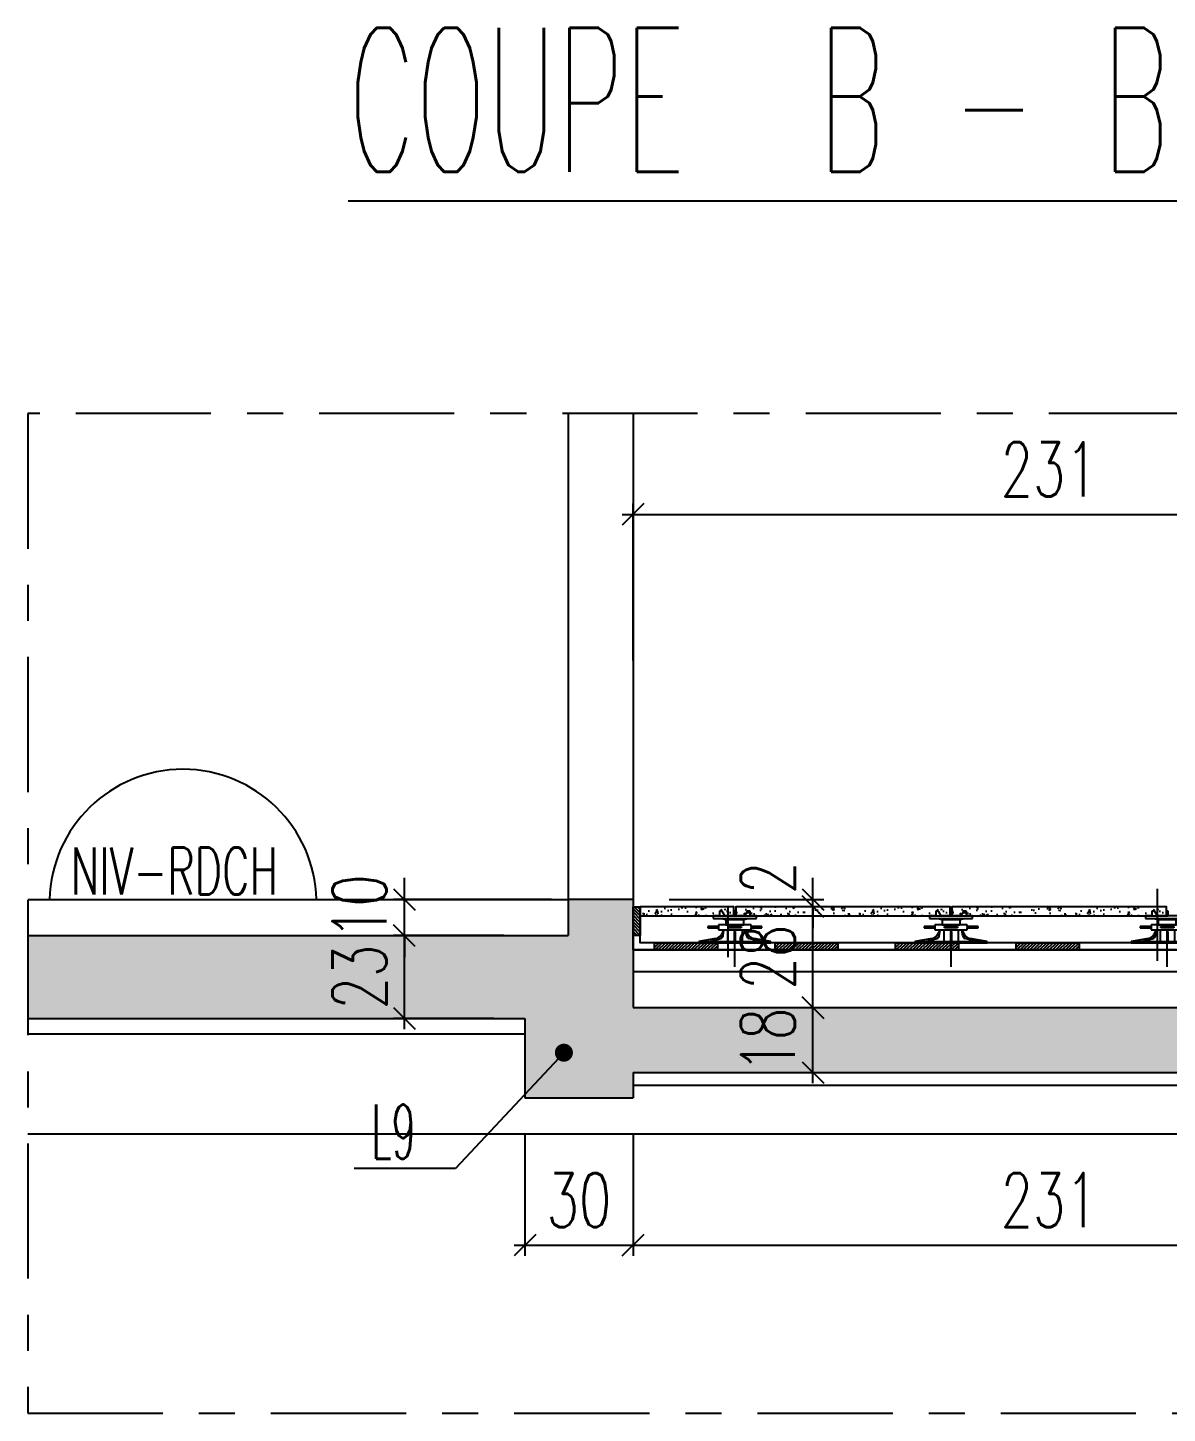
# Model space of a CAD drawing. Extents: x 308 to 787, y -199 to -146.
# Drawn here: x 382.868 to 386.03, y -188.7 to -184.856 of the extents above; entities that cross this region are included whole.
import ezdxf

# ---------------------------------------------------------------- set-up
doc = ezdxf.new("R2010")
doc.units = 0
doc.header["$LTSCALE"] = 0.5
doc.header["$MEASUREMENT"] = 0
doc.linetypes.add('ACAD_ISO10W100', pattern=[18, 12, -3, 0, -3])
doc.linetypes.add('AXES2', pattern=[1.125, 0.75, -0.125, 0.125, -0.125])
doc.layers.get('0').update_dxf_attribs({"linetype": 'CONTINUOUS'})
doc.layers.get('DEFPOINTS').update_dxf_attribs({"linetype": 'CONTINUOUS'})
for name, color, linetype in [('1-AJSA-Equipement', 233, 'CONTINUOUS'), ('1_AJSA_Equipement', 233, 'CONTINUOUS'), ('AXES', 6, 'AXES2'), ('COTATION', 7, 'CONTINUOUS'), ('HABILLAGE', 7, 'CONTINUOUS'), ('MURS', 3, 'CONTINUOUS'), ('POCHAGE', 254, 'CONTINUOUS'), ('REPERE-POUT', 4, 'CONTINUOUS'), ('REPERE-SEM', 4, 'CONTINUOUS')]:
    doc.layers.add(name, color=color, linetype=linetype)
doc.styles.add('ROMANS8', font='romans.shx', dxfattribs={"width": 0.7})
doc.styles.get("Standard").update_dxf_attribs({"font": 'txt.shx'})
doc.linetypes.add('ISOLATION', pattern='A,0.0001,-0.1,[134,ltypeshp.shx,S=0.1,R=0,X=-0.1,Y=0],-0.2,[134,ltypeshp.shx,S=0.1,R=180,X=0.1,Y=0],-0.1', length=0.4001)
doc.dimstyles.new('COT50 cm', dxfattribs={"dimtxt": 0.15, "dimasz": 0.06, "dimexe": 0.03, "dimexo": 0.1, "dimgap": 0.05, "dimtad": 1, "dimdec": 0, "dimlfac": 100, "dimzin": 0, "dimdsep": 46, "dimtxsty": 'ROMANS8', "dimblk1": 'OBLIQUE', "dimblk2": 'OBLIQUE', "dimsah": 1, "dimcen": 0.03, "dimdle": 0.03, "dimclrt": 1, "dimadec": 0, "dimazin": 0, "dimtfac": 1, "dimtdec": 0, "dimtmove": 0, "dimatfit": 3, "dimfxl": 0, "dimtolj": 1, "dimtzin": 0, "dimlwd": -1, "dimlwe": -1, "dimarcsym": 0})

# ---------------------------------------------------------------- blocks, each defined once
blk = doc.blocks.new('Plot B')
for p, q in [((-0.035, -0.0375), (-0.0426, -0.0375)), ((-0.0426, -0.0375), (-0.0426, -0.05)), ((-0.0272, -0.05), (-0.035, -0.0375)), ((0.0025, -0.0375), (-0.0025, -0.0375)), ((-0.0025, -0.0375), (-0.0025, -0.05)), ((0.0025, -0.05), (0.0025, -0.0375)), ((0.035, -0.0375), (0.0272, -0.05)), ((0.0426, -0.0375), (0.035, -0.0375)), ((0.0426, -0.05), (0.0426, -0.0375)), ((-0.0426, -0.05), (-0.06, -0.05)), ((-0.06, -0.05), (-0.06, -0.0575)), ((-0.06, -0.0575), (-0.0379, -0.0575)), ((0.045, -0.075), (-0.045, -0.075)), ((-0.045, -0.075), (-0.045, -0.0804)), ((-0.0426, -0.05), (-0.0272, -0.05)), ((-0.0379, -0.0575), (-0.025, -0.0607)), ((-0.0379, -0.0575), (0.0379, -0.0575)), ((-0.0025, -0.05), (-0.0272, -0.05)), ((-0.025, -0.0607), (-0.025, -0.075)), ((-0.025, -0.0607), (0.025, -0.0607)), ((-0.025, -0.075), (0.025, -0.075)), ((-0.0025, -0.05), (0.0025, -0.05)), ((0.0272, -0.05), (0.0025, -0.05)), ((0.025, -0.0607), (0.0379, -0.0575)), ((0.025, -0.075), (0.025, -0.0607)), ((0.0272, -0.05), (0.0426, -0.05)), ((0.0379, -0.0575), (0.06, -0.0575)), ((0.06, -0.05), (0.0426, -0.05)), ((0.045, -0.0804), (0.045, -0.075)), ((0.06, -0.0575), (0.06, -0.05)), ((-0.0524, -0.1136), (-0.1, -0.122)), ((-0.045, -0.0804), (-0.075, -0.0804)), ((-0.075, -0.0804), (-0.075, -0.0839)), ((-0.075, -0.0839), (-0.045, -0.0839)), ((-0.0703, -0.122), (-0.0398, -0.1127)), ((-0.0668, -0.122), (-0.0395, -0.1136)), ((-0.045, -0.0804), (-0.045, -0.0839)), ((-0.045, -0.0839), (-0.045, -0.0889)), ((-0.045, -0.0889), (-0.0314, -0.0889)), ((-0.0314, -0.0898), (-0.0381, -0.103)), ((-0.0335, -0.1053), (-0.0314, -0.0898)), ((-0.0325, -0.1054), (-0.0304, -0.0898)), ((-0.0314, -0.0889), (-0.0314, -0.0898)), ((-0.0314, -0.0889), (0.0314, -0.0889)), ((-0.0304, -0.0898), (-0.0304, -0.0889)), ((-0.0201, -0.0889), (-0.0201, -0.122)), ((-0.018, -0.0804), (0.018, -0.0804)), ((-0.018, -0.0839), (-0.018, -0.0804)), ((0.018, -0.0839), (-0.018, -0.0839)), ((-0.0015, -0.0939), (-0.0015, -0.122)), ((-0.0015, -0.0939), (0.0015, -0.0939)), ((0.0015, -0.0939), (0.0015, -0.122)), ((0.018, -0.0804), (0.018, -0.0839)), ((0.0201, -0.0889), (0.0201, -0.122)), ((0.0304, -0.0898), (0.0304, -0.0889)), ((0.0325, -0.1054), (0.0304, -0.0898)), ((0.0314, -0.0898), (0.0314, -0.0889)), ((0.0314, -0.0889), (0.045, -0.0889)), ((0.0381, -0.103), (0.0314, -0.0898)), ((0.0335, -0.1053), (0.0314, -0.0898)), ((0.0668, -0.122), (0.0395, -0.1136)), ((0.0703, -0.122), (0.0398, -0.1127)), ((0.075, -0.0804), (0.045, -0.0804)), ((0.045, -0.0804), (0.045, -0.0839)), ((0.045, -0.0889), (0.045, -0.0839)), ((0.045, -0.0839), (0.075, -0.0839)), ((0.1, -0.122), (0.0524, -0.1136)), ((0.075, -0.0839), (0.075, -0.0804)), ((-0.1, -0.122), (-0.1, -0.125)), ((-0.1, -0.122), (0.1, -0.122)), ((-0.1, -0.125), (0.1, -0.125)), ((0.1, -0.125), (0.1, -0.122))]:
    blk.add_line(p, q)
at = {"color": 251, "linetype": 'ACAD_ISO10W100', "ltscale": 0.005}
blk.add_line((0, -0.1919), (0, -0.0074), dxfattribs=at)
for centre, radius, start, end in [((-0.0559, -0.0939), 0.02, 280, 333), ((-0.0424, -0.1041), 0.009, 287, 352.2319), ((-0.0424, -0.1041), 0.01, 287, 352.2319), ((0.0424, -0.1041), 0.01, 187.7681, 253), ((0.0424, -0.1041), 0.009, 187.7681, 253), ((0.0559, -0.0939), 0.02, 207, 260)]:
    blk.add_arc(centre, radius, start, end)
blk = doc.blocks.new('_Oblique')
at = {"layer": 'COTATION', "color": 0, "lineweight": -2}
blk.add_line((-0.5, -0.5), (0.5, 0.5), dxfattribs=at)
blk = doc.blocks.new('*D1480')
at = {"layer": 'COTATION', "color": 0, "transparency": 16777216}
for p, q in [((384.2472, -187.9244), (384.2472, -188.2635)), ((384.5472, -187.9244), (384.5472, -188.2635)), ((384.2172, -188.2335), (384.5772, -188.2335))]:
    blk.add_line(p, q, dxfattribs=at)
at = {"layer": 'DEFPOINTS', "color": 0, "transparency": 16777216}
for p in [(384.2472, -187.8244), (384.5472, -187.8244), (384.5472, -188.2335)]:
    blk.add_point(p, dxfattribs=at)
at = {"layer": 'COTATION', "color": 0, "transparency": 16777216, "xscale": 0.06, "yscale": 0.06, "zscale": 0.06, "rotation": 180}
blk.add_blockref('_Oblique', (384.2472, -188.2335), dxfattribs=at)
at = {"layer": 'COTATION', "color": 0, "transparency": 16777216, "xscale": 0.06, "yscale": 0.06, "zscale": 0.06}
blk.add_blockref('_Oblique', (384.5472, -188.2335), dxfattribs=at)
at = {"layer": 'COTATION', "color": 1, "transparency": 16777216, "insert": (384.3972, -188.1085), "char_height": 0.15, "attachment_point": 5, "style": 'ROMANS8'}
blk.add_mtext('\\A1;30', dxfattribs=at)
blk = doc.blocks.new('*D1481')
at = {"layer": 'COTATION', "color": 0, "transparency": 16777216}
for p, q in [((384.5472, -187.9244), (384.5472, -188.2635)), ((386.8571, -188.1585), (386.8571, -188.2635)), ((384.5172, -188.2335), (386.8871, -188.2335))]:
    blk.add_line(p, q, dxfattribs=at)
at = {"layer": 'DEFPOINTS', "color": 0, "transparency": 16777216}
for p in [(384.5472, -187.8244), (386.8571, -188.0585), (386.8571, -188.2335)]:
    blk.add_point(p, dxfattribs=at)
at = {"layer": 'COTATION', "color": 0, "transparency": 16777216, "xscale": 0.06, "yscale": 0.06, "zscale": 0.06, "rotation": 180}
blk.add_blockref('_Oblique', (384.5472, -188.2335), dxfattribs=at)
at = {"layer": 'COTATION', "color": 0, "transparency": 16777216, "xscale": 0.06, "yscale": 0.06, "zscale": 0.06}
blk.add_blockref('_Oblique', (386.8571, -188.2335), dxfattribs=at)
at = {"layer": 'COTATION', "color": 1, "transparency": 16777216, "insert": (385.7021, -188.1085), "char_height": 0.15, "attachment_point": 5, "style": 'ROMANS8'}
blk.add_mtext('\\A1;231', dxfattribs=at)
blk = doc.blocks.new('*D1483')
at = {"layer": 'COTATION', "color": 0, "transparency": 16777216}
for p, q in [((384.5172, -186.206), (386.8871, -186.206)), ((384.5472, -186.611), (384.5472, -186.176)), ((386.8571, -187.1944), (386.8571, -186.176))]:
    blk.add_line(p, q, dxfattribs=at)
at = {"layer": 'DEFPOINTS', "color": 0, "transparency": 16777216}
for p in [(386.8571, -186.206), (384.5472, -186.711), (386.8571, -187.2944)]:
    blk.add_point(p, dxfattribs=at)
at = {"layer": 'COTATION', "color": 0, "transparency": 16777216, "xscale": 0.06, "yscale": 0.06, "zscale": 0.06, "rotation": 180}
blk.add_blockref('_Oblique', (384.5472, -186.206), dxfattribs=at)
at = {"layer": 'COTATION', "color": 0, "transparency": 16777216, "xscale": 0.06, "yscale": 0.06, "zscale": 0.06}
blk.add_blockref('_Oblique', (386.8571, -186.206), dxfattribs=at)
at = {"layer": 'COTATION', "color": 1, "transparency": 16777216, "insert": (385.7021, -186.081), "char_height": 0.15, "attachment_point": 5, "style": 'ROMANS8'}
blk.add_mtext('\\A1;231', dxfattribs=at)
blk = doc.blocks.new('*D1485')
at = {"layer": 'COTATION', "color": 0, "transparency": 16777216}
for p, q in [((383.9131, -187.6344), (383.9131, -187.3444)), ((384.1885, -187.3744), (383.8831, -187.3744)), ((384.1615, -187.6044), (383.8831, -187.6044))]:
    blk.add_line(p, q, dxfattribs=at)
at = {"layer": 'DEFPOINTS', "color": 0, "transparency": 16777216}
for p in [(383.9131, -187.3744), (384.2885, -187.3744), (384.2615, -187.6044)]:
    blk.add_point(p, dxfattribs=at)
at = {"layer": 'COTATION', "color": 0, "transparency": 16777216, "xscale": 0.06, "yscale": 0.06, "zscale": 0.06}
for p, rotation in [((383.9131, -187.3744), 90), ((383.9131, -187.6044), 270)]:
    blk.add_blockref('_Oblique', p, dxfattribs=dict(at, rotation=rotation))
at = {"layer": 'COTATION', "color": 1, "transparency": 16777216, "insert": (383.7881, -187.4894), "char_height": 0.15, "attachment_point": 5, "rotation": 90, "style": 'ROMANS8'}
blk.add_mtext('\\A1;23', dxfattribs=at)
blk = doc.blocks.new('*D1486')
at = {"layer": 'COTATION', "color": 0, "transparency": 16777216}
for p, q in [((383.9131, -187.2744), (383.9131, -187.2144)), ((384.3214, -187.2744), (383.8831, -187.2744)), ((383.9131, -187.3744), (383.9131, -187.2744)), ((384.1885, -187.3744), (383.8831, -187.3744)), ((383.9131, -187.3744), (383.9131, -187.4344))]:
    blk.add_line(p, q, dxfattribs=at)
at = {"layer": 'DEFPOINTS', "color": 0, "transparency": 16777216}
for p in [(383.9131, -187.2744), (384.4214, -187.2744), (384.2885, -187.3744)]:
    blk.add_point(p, dxfattribs=at)
at = {"layer": 'COTATION', "color": 0, "transparency": 16777216, "xscale": 0.06, "yscale": 0.06, "zscale": 0.06}
for p, rotation in [((383.9131, -187.2744), 270), ((383.9131, -187.3744), 90)]:
    blk.add_blockref('_Oblique', p, dxfattribs=dict(at, rotation=rotation))
at = {"layer": 'COTATION', "color": 1, "transparency": 16777216, "insert": (383.7881, -187.2944), "char_height": 0.15, "attachment_point": 5, "rotation": 90, "style": 'ROMANS8'}
blk.add_mtext('\\A1;10', dxfattribs=at)
blk = doc.blocks.new('*D1489')
at = {"layer": 'COTATION', "color": 0, "transparency": 16777216}
for p, q in [((385.0465, -187.7844), (385.0465, -187.5444)), ((385.0465, -187.5744), (385.0765, -187.5744)), ((385.0465, -187.7544), (385.0765, -187.7544))]:
    blk.add_line(p, q, dxfattribs=at)
at = {"layer": 'DEFPOINTS', "color": 0, "transparency": 16777216}
for p in [(384.9601, -187.5744), (385.0465, -187.5744), (384.9601, -187.7544)]:
    blk.add_point(p, dxfattribs=at)
at = {"layer": 'COTATION', "color": 0, "transparency": 16777216, "xscale": 0.06, "yscale": 0.06, "zscale": 0.06}
for p, rotation in [((385.0465, -187.5744), 90), ((385.0465, -187.7544), 270)]:
    blk.add_blockref('_Oblique', p, dxfattribs=dict(at, rotation=rotation))
at = {"layer": 'COTATION', "color": 1, "transparency": 16777216, "insert": (384.9215, -187.6644), "char_height": 0.15, "attachment_point": 5, "rotation": 90, "style": 'ROMANS8'}
blk.add_mtext('\\A1;18', dxfattribs=at)
blk = doc.blocks.new('*D1490')
at = {"layer": 'COTATION', "color": 0, "transparency": 16777216}
for p, q in [((385.0465, -187.6044), (385.0465, -187.2644)), ((385.0465, -187.2944), (385.0165, -187.2944)), ((385.0465, -187.5744), (385.0765, -187.5744))]:
    blk.add_line(p, q, dxfattribs=at)
at = {"layer": 'DEFPOINTS', "color": 0, "transparency": 16777216}
for p in [(385.0465, -187.2944), (385.088, -187.2944), (384.9601, -187.5744)]:
    blk.add_point(p, dxfattribs=at)
at = {"layer": 'COTATION', "color": 0, "transparency": 16777216, "xscale": 0.06, "yscale": 0.06, "zscale": 0.06}
for p, rotation in [((385.0465, -187.2944), 90), ((385.0465, -187.5744), 270)]:
    blk.add_blockref('_Oblique', p, dxfattribs=dict(at, rotation=rotation))
at = {"layer": 'COTATION', "color": 1, "transparency": 16777216, "insert": (384.9215, -187.4344), "char_height": 0.15, "attachment_point": 5, "rotation": 90, "style": 'ROMANS8'}
blk.add_mtext('\\A1;28', dxfattribs=at)
blk = doc.blocks.new('*D1491')
at = {"layer": 'COTATION', "color": 0, "transparency": 16777216}
for p, q in [((385.0465, -187.2744), (385.0465, -187.2144)), ((384.6472, -187.2744), (385.0765, -187.2744)), ((385.0465, -187.2944), (385.0465, -187.2744)), ((385.0465, -187.2944), (385.0165, -187.2944)), ((385.0465, -187.2944), (385.0465, -187.3544))]:
    blk.add_line(p, q, dxfattribs=at)
at = {"layer": 'DEFPOINTS', "color": 0, "transparency": 16777216}
for p in [(384.5472, -187.2744), (385.0465, -187.2744), (385.088, -187.2944)]:
    blk.add_point(p, dxfattribs=at)
at = {"layer": 'COTATION', "color": 0, "transparency": 16777216, "xscale": 0.06, "yscale": 0.06, "zscale": 0.06}
for p, rotation in [((385.0465, -187.2744), 270), ((385.0465, -187.2944), 90)]:
    blk.add_blockref('_Oblique', p, dxfattribs=dict(at, rotation=rotation))
at = {"layer": 'COTATION', "color": 1, "transparency": 16777216, "insert": (384.9215, -187.2144), "char_height": 0.15, "attachment_point": 5, "rotation": 90, "style": 'ROMANS8'}
blk.add_mtext('\\A1;2', dxfattribs=at)

msp = doc.modelspace()

# ---------------------------------------------------------------- hatches: boundary and pattern name
h = msp.add_hatch()
h.set_pattern_fill('AR-CONC', color=251, scale=0.0003, style=0)
h.set_pattern_definition([(50, (-590.767813, -5181.130026), (0.0546554007, -0.00478172566), [0.005715, -0.062865]), (355, (-590.767813, -5181.130026), (-0.0105730264, 0.0573170536), [0.004572, -0.05029217525]), (100.4514447, (-590.76326, -5181.130425), (0.0440823741, 0.0525353256), [0.00485700264, -0.0534270734]), (46.1842, (-590.767813, -5181.114786), (0.0813237123, -0.0126126984), [0.0085725, -0.0942975]), (96.6355576, (-590.76104, -5181.11584), (0.0712212402, 0.0742278374), [0.007285507, -0.0801406824]), (351.1841512, (-590.76781, -5181.11479), (0.0712212402, 0.0742278374), [0.0068579901, -0.0754379196]), (21, (-590.760193, -5181.118596), (0.0454843174, -0.03067955946), [0.005715, -0.062865]), (326, (-590.760193, -5181.118596), (0.0185406085, 0.05525638984), [0.004572, -0.050292]), (71.451445, (-590.756403, -5181.121153), (0.0640249258, 0.02457683067), [0.00485700264, -0.0534269813]), (37.5, (-590.767813, -5181.130026), (0.000926580975, 0.02536651166), [0, -0.0496824, 0, -0.051054, 0, -0.0504825]), (7.5, (-590.767813, -5181.130026), (0.02004589875, 0.03005417245), [0, -0.0291084, 0, -0.0485394, 0, -0.0192405]), (327.5, (-590.784806, -5181.130026), (0.04067717855, -0.0017186232), [0, -0.01905, 0, -0.059436, 0, -0.078867]), (317.5, (-590.792426, -5181.130026), (0.04443875442, 0.0076279473), [0, -0.024765, 0, -0.0394716, 0, -0.056007])])
h.paths.add_polyline_path([(384.5672, -187.3194), (384.8271, -187.3194), (384.8271, -187.2944), (384.5672, -187.2944)])
h = msp.add_hatch()
h.set_pattern_fill('AR-CONC', color=251, scale=0.0003, style=0)
h.set_pattern_definition([(50, (-590.167813, -5181.130026), (0.0546554007, -0.00478172566), [0.005715, -0.062865]), (355, (-590.167813, -5181.130026), (-0.0105730264, 0.0573170536), [0.004572, -0.05029217525]), (100.4514447, (-590.16326, -5181.130425), (0.0440823741, 0.0525353256), [0.00485700264, -0.0534270734]), (46.1842, (-590.167813, -5181.114786), (0.0813237123, -0.0126126984), [0.0085725, -0.0942975]), (96.6355576, (-590.16104, -5181.11584), (0.0712212402, 0.0742278374), [0.007285507, -0.0801406824]), (351.1841512, (-590.16781, -5181.11479), (0.0712212402, 0.0742278374), [0.0068579901, -0.0754379196]), (21, (-590.160193, -5181.118596), (0.0454843174, -0.03067955946), [0.005715, -0.062865]), (326, (-590.160193, -5181.118596), (0.0185406085, 0.05525638984), [0.004572, -0.050292]), (71.451445, (-590.156403, -5181.121153), (0.0640249258, 0.02457683067), [0.00485700264, -0.0534269813]), (37.5, (-590.167813, -5181.130026), (0.000926580975, 0.02536651166), [0, -0.0496824, 0, -0.051054, 0, -0.0504825]), (7.5, (-590.167813, -5181.130026), (0.02004589875, 0.03005417245), [0, -0.0291084, 0, -0.0485394, 0, -0.0192405]), (327.5, (-590.184806, -5181.130026), (0.04067717855, -0.0017186232), [0, -0.01905, 0, -0.059436, 0, -0.078867]), (317.5, (-590.192426, -5181.130026), (0.04443875442, 0.0076279473), [0, -0.024765, 0, -0.0394716, 0, -0.056007])])
h.paths.add_polyline_path([(384.8321, -187.3194), (385.4271, -187.3194), (385.4271, -187.2944), (384.8321, -187.2944)])
h = msp.add_hatch()
h.set_pattern_fill('AR-CONC', color=251, scale=0.0003, style=0)
h.set_pattern_definition([(50, (-589.567813, -5181.130026), (0.0546554007, -0.00478172566), [0.005715, -0.062865]), (355, (-589.567813, -5181.130026), (-0.0105730264, 0.0573170536), [0.004572, -0.05029217525]), (100.4514447, (-589.56326, -5181.130425), (0.0440823741, 0.0525353256), [0.00485700264, -0.0534270734]), (46.1842, (-589.567813, -5181.114786), (0.0813237123, -0.0126126984), [0.0085725, -0.0942975]), (96.6355576, (-589.56104, -5181.11584), (0.0712212402, 0.0742278374), [0.007285507, -0.0801406824]), (351.1841512, (-589.56781, -5181.11479), (0.0712212402, 0.0742278374), [0.0068579901, -0.0754379196]), (21, (-589.560193, -5181.118596), (0.0454843174, -0.03067955946), [0.005715, -0.062865]), (326, (-589.560193, -5181.118596), (0.0185406085, 0.05525638984), [0.004572, -0.050292]), (71.451445, (-589.556403, -5181.121153), (0.0640249258, 0.02457683067), [0.00485700264, -0.0534269813]), (37.5, (-589.567813, -5181.130026), (0.000926580975, 0.02536651166), [0, -0.0496824, 0, -0.051054, 0, -0.0504825]), (7.5, (-589.567813, -5181.130026), (0.02004589875, 0.03005417245), [0, -0.0291084, 0, -0.0485394, 0, -0.0192405]), (327.5, (-589.584806, -5181.130026), (0.04067717855, -0.0017186232), [0, -0.01905, 0, -0.059436, 0, -0.078867]), (317.5, (-589.592426, -5181.130026), (0.04443875442, 0.0076279473), [0, -0.024765, 0, -0.0394716, 0, -0.056007])])
h.paths.add_polyline_path([(385.4321, -187.3194), (386.0271, -187.3194), (386.0271, -187.2944), (385.4321, -187.2944)])
at = {"layer": '1-AJSA-Equipement'}
h = msp.add_hatch(dxfattribs=at)
h.set_pattern_fill('ANSI31', color=256, scale=0.002, angle=-90)
h.set_pattern_definition([(315, (-4608.99843, 786.449387), (0.0044901280605, 0.0044901280605), [])])
h.paths.add_polyline_path([(384.5472, -187.3744), (384.5472, -187.2944), (384.5672, -187.2944), (384.5672, -187.3744)])
h = msp.add_hatch(dxfattribs=at)
h.set_pattern_fill('ANSI31', color=256, scale=0.002)
h.set_pattern_definition([(45, (-589.0871985, -5180.960026), (-0.0044901280605, 0.0044901280605), [])])
h.paths.add_polyline_path([(384.7812, -187.4144), (384.6066, -187.4144), (384.6066, -187.3944), (384.7812, -187.3944)])
h = msp.add_hatch(dxfattribs=at)
h.set_pattern_fill('ANSI31', color=256, scale=0.002)
h.set_pattern_definition([(45, (-588.752618, -5180.960026), (-0.0044901280605, 0.0044901280605), [])])
h.paths.add_polyline_path([(385.1158, -187.4144), (384.9412, -187.4144), (384.9412, -187.3944), (385.1158, -187.3944)])
h = msp.add_hatch(dxfattribs=at)
h.set_pattern_fill('ANSI31', color=256, scale=0.002)
h.set_pattern_definition([(45, (-588.4180375, -5180.960026), (-0.0044901280605, 0.0044901280605), [])])
h.paths.add_polyline_path([(385.4504, -187.4144), (385.2758, -187.4144), (385.2758, -187.3944), (385.4504, -187.3944)])
h = msp.add_hatch(dxfattribs=at)
h.set_pattern_fill('ANSI31', color=256, scale=0.002)
h.set_pattern_definition([(45, (-588.083457, -5180.960026), (-0.0044901280605, 0.0044901280605), [])])
h.paths.add_polyline_path([(385.785, -187.4144), (385.6103, -187.4144), (385.6103, -187.3944), (385.785, -187.3944)])
at = {"layer": 'POCHAGE'}
h = msp.add_hatch(color=256, dxfattribs=at)
h.paths.add_polyline_path([(384.5472, -187.5744), (384.5472, -187.2744), (384.3672, -187.2744), (384.3672, -187.3744), (382.8677, -187.3744), (382.8677, -187.6044), (384.2472, -187.6044), (384.2472, -187.8244), (384.5472, -187.8244), (384.5472, -187.7544), (386.8571, -187.7544), (386.8571, -188.6999), (387.0571, -188.6999), (387.0571, -187.2944), (386.8571, -187.2944), (386.8571, -187.3744), (386.8571, -187.4144), (386.8571, -187.5744)])
h.paths.add_polyline_path([(386.8346, -188.221), (387.0796, -188.221), (387.0796, -187.996), (386.8346, -187.996)], flags=9)
h.paths.add_polyline_path([(383.9006, -187.6119), (383.9006, -187.3669), (383.6756, -187.3669), (383.6756, -187.6119)], flags=25)
h.paths.add_polyline_path([(385.034, -187.7794), (385.034, -187.5494), (384.809, -187.5494), (384.809, -187.7794)], flags=25)

# ---------------------------------------------------------------- linework, layer by layer
at = {"color": 13}
msp.add_line((386.002, -187.2444), (386.002, -187.4444), dxfattribs=at)
msp.add_line((384.811, -187.4344), (384.811, -187.2944))
at = {"layer": '1-AJSA-Equipement'}
msp.add_line((384.5472, -187.4144), (386.8571, -187.4144), dxfattribs=at)
for points in [[(386.8571, -187.4144), (384.5472, -187.4144), (384.5472, -187.2944), (384.5672, -187.2944)], [(386.8571, -187.3944), (384.5672, -187.3944), (384.5672, -187.2944)]]:
    msp.add_lwpolyline(points, dxfattribs=at)
for points in [[(384.5472, -187.3744), (384.5472, -187.2944), (384.5672, -187.2944), (384.5672, -187.3744)], [(384.5472, -187.3744), (384.5472, -187.2944), (384.5672, -187.2944), (384.5672, -187.3744)], [(384.7812, -187.4144), (384.6066, -187.4144), (384.6066, -187.3944), (384.7812, -187.3944)], [(384.7812, -187.4144), (384.6066, -187.4144), (384.6066, -187.3944), (384.7812, -187.3944)], [(385.1158, -187.4144), (384.9412, -187.4144), (384.9412, -187.3944), (385.1158, -187.3944)], [(385.1158, -187.4144), (384.9412, -187.4144), (384.9412, -187.3944), (385.1158, -187.3944)], [(385.4504, -187.4144), (385.2758, -187.4144), (385.2758, -187.3944), (385.4504, -187.3944)], [(385.4504, -187.4144), (385.2758, -187.4144), (385.2758, -187.3944), (385.4504, -187.3944)], [(385.785, -187.4144), (385.6103, -187.4144), (385.6103, -187.3944), (385.785, -187.3944)], [(385.785, -187.4144), (385.6103, -187.4144), (385.6103, -187.3944), (385.785, -187.3944)]]:
    msp.add_lwpolyline(points, close=True, dxfattribs=at)
at = {"layer": '1-AJSA-Equipement', "color": 8}
for points in [[(384.5672, -187.3194), (384.8271, -187.3194), (384.8271, -187.2944), (384.5672, -187.2944)], [(384.5672, -187.3194), (384.8271, -187.3194), (384.8271, -187.2944), (384.5672, -187.2944)], [(384.8321, -187.3194), (385.4271, -187.3194), (385.4271, -187.2944), (384.8321, -187.2944)], [(384.8321, -187.3194), (385.4271, -187.3194), (385.4271, -187.2944), (384.8321, -187.2944)], [(385.4321, -187.3194), (386.0271, -187.3194), (386.0271, -187.2944), (385.4321, -187.2944)], [(385.4321, -187.3194), (386.0271, -187.3194), (386.0271, -187.2944), (385.4321, -187.2944)]]:
    msp.add_lwpolyline(points, close=True, dxfattribs=at)
at = {"layer": 'AXES', "color": 6}
msp.add_lwpolyline([(382.8677, -188.6999), (388.1013, -188.6999), (388.1013, -185.9263), (382.8677, -185.9263)], close=True, dxfattribs=at)
at = {"layer": 'COTATION'}
msp.add_arc((383.2986, -187.2835), 0.3703, 1.4073, 178.5927, dxfattribs=at)
at = {"layer": 'HABILLAGE', "ltscale": 2}
for p, q in [((384.3672, -185.9263), (384.3672, -187.2744)), ((384.5472, -185.9263), (384.5472, -187.2744)), ((382.8677, -187.2744), (384.3672, -187.2744))]:
    msp.add_line(p, q, dxfattribs=at)
at = {"layer": 'HABILLAGE', "linetype": 'ISOLATION', "ltscale": 0.15}
for points in [[(384.5472, -187.4744), (386.8571, -187.4744)], [(382.8677, -187.6472), (384.2472, -187.6472)], [(384.5472, -187.7894), (386.8571, -187.7894)]]:
    msp.add_lwpolyline(points, dxfattribs=at)
at = {"layer": 'MURS'}
for p, q in [((384.5472, -187.2744), (384.3672, -187.2744)), ((384.3672, -187.2744), (384.3672, -187.3744)), ((384.5472, -187.2744), (384.5472, -187.5744)), ((382.8677, -187.3744), (384.3672, -187.3744)), ((384.5472, -187.5744), (386.8571, -187.5744)), ((382.8677, -187.6044), (384.2472, -187.6044)), ((384.2472, -187.6044), (384.2472, -187.8244)), ((384.5472, -187.7544), (386.8571, -187.7544)), ((384.5472, -187.7544), (384.5472, -187.8244)), ((384.2472, -187.8244), (384.5472, -187.8244))]:
    msp.add_line(p, q, dxfattribs=at)
at = {"layer": 'MURS', "color": 8}
msp.add_line((382.8677, -187.9244), (386.8571, -187.9244), dxfattribs=at)

# ---------------------------------------------------------------- block references
at = {"layer": '1_AJSA_Equipement'}
for p in [(384.8296, -187.2694), (385.4296, -187.2694), (386.0296, -187.2694)]:
    msp.add_blockref('Plot B', p, dxfattribs=at)

# ---------------------------------------------------------------- texts
at = {"layer": 'HABILLAGE', "color": 1, "style": 'ROMANS8', "width": 0.65}
msp.add_text('NIV-RDCH', height=0.13, dxfattribs=at).set_placement((382.987, -187.2604))
at = {"layer": 'REPERE-POUT', "width": 0.519}
msp.add_text('L9', height=0.15, dxfattribs=at).set_placement((383.8208, -187.9936))
at = {"layer": 'REPERE-SEM', "color": 4, "width": 0.519}
msp.add_text(' %%UCOUPE  B - B ', height=0.4, dxfattribs=at).set_placement((383.5716, -185.2557))

# ---------------------------------------------------------------- dimensions: what is measured, and where the dimension line sits
at = {"layer": 'COTATION'}
for base, p1, p2, picture, middle in [((386.8571, -186.206), (384.5472, -186.711), (386.8571, -187.2944), '*D1483', (385.7021, -186.081)), ((384.5472, -188.2335), (384.2472, -187.8244), (384.5472, -187.8244), '*D1480', (384.3972, -188.1085)), ((386.8571, -188.2335), (384.5472, -187.8244), (386.8571, -188.0585), '*D1481', (385.7021, -188.1085))]:
    dim = msp.add_linear_dim(base=base, p1=p1, p2=p2, dimstyle='COT50 cm', override={"dimtmove": 1}, dxfattribs=at)
    dim.commit()
    dim.dimension.update_dxf_attribs({"geometry": picture, "text_midpoint": middle})
for base, p1, p2, picture, middle in [((385.0465, -187.2744), (385.088, -187.2944), (384.5472, -187.2744), '*D1491', (385.0465, -187.2144)), ((383.9131, -187.2744), (384.2885, -187.3744), (384.4214, -187.2744), '*D1486', (383.9131, -187.2944))]:
    dim = msp.add_linear_dim(base=base, p1=p1, p2=p2, angle=90, dimstyle='COT50 cm', override={"dimtmove": 1}, dxfattribs=at)
    dim.commit()
    dim.dimension.update_dxf_attribs({"geometry": picture, "text_midpoint": middle, "dimtype": 160})
dim = msp.add_linear_dim(base=(385.0465, -187.2944), p1=(384.9601, -187.5744), p2=(385.088, -187.2944), angle=90, dimstyle='COT50 cm', override={"dimtmove": 1}, dxfattribs=at)
dim.commit()
dim.dimension.update_dxf_attribs({"geometry": '*D1490', "text_midpoint": (384.9215, -187.4344)})
for base, p1, p2, picture, middle in [((383.9131, -187.3744), (384.2615, -187.6044), (384.2885, -187.3744), '*D1485', (383.9131, -187.4894)), ((385.0465, -187.5744), (384.9601, -187.7544), (384.9601, -187.5744), '*D1489', (385.0465, -187.6644))]:
    dim = msp.add_linear_dim(base=base, p1=p1, p2=p2, angle=90, dimstyle='COT50 cm', dxfattribs=at)
    dim.commit()
    dim.dimension.update_dxf_attribs({"geometry": picture, "text_midpoint": middle, "dimtype": 160})

# ---------------------------------------------------------------- leaders
at = {"layer": 'MURS', "color": 1}
msp.add_leader([(384.3554, -187.6995), (384.0544, -188.021), (383.7739, -188.021)], dimstyle='COT50 cm', override={"dimasz": 0.2, "dimtad": 0, "dimldrblk": 'DOTSMALL', "dimfxl": 10}, dxfattribs=at)

doc.saveas('drawing.dxf')
